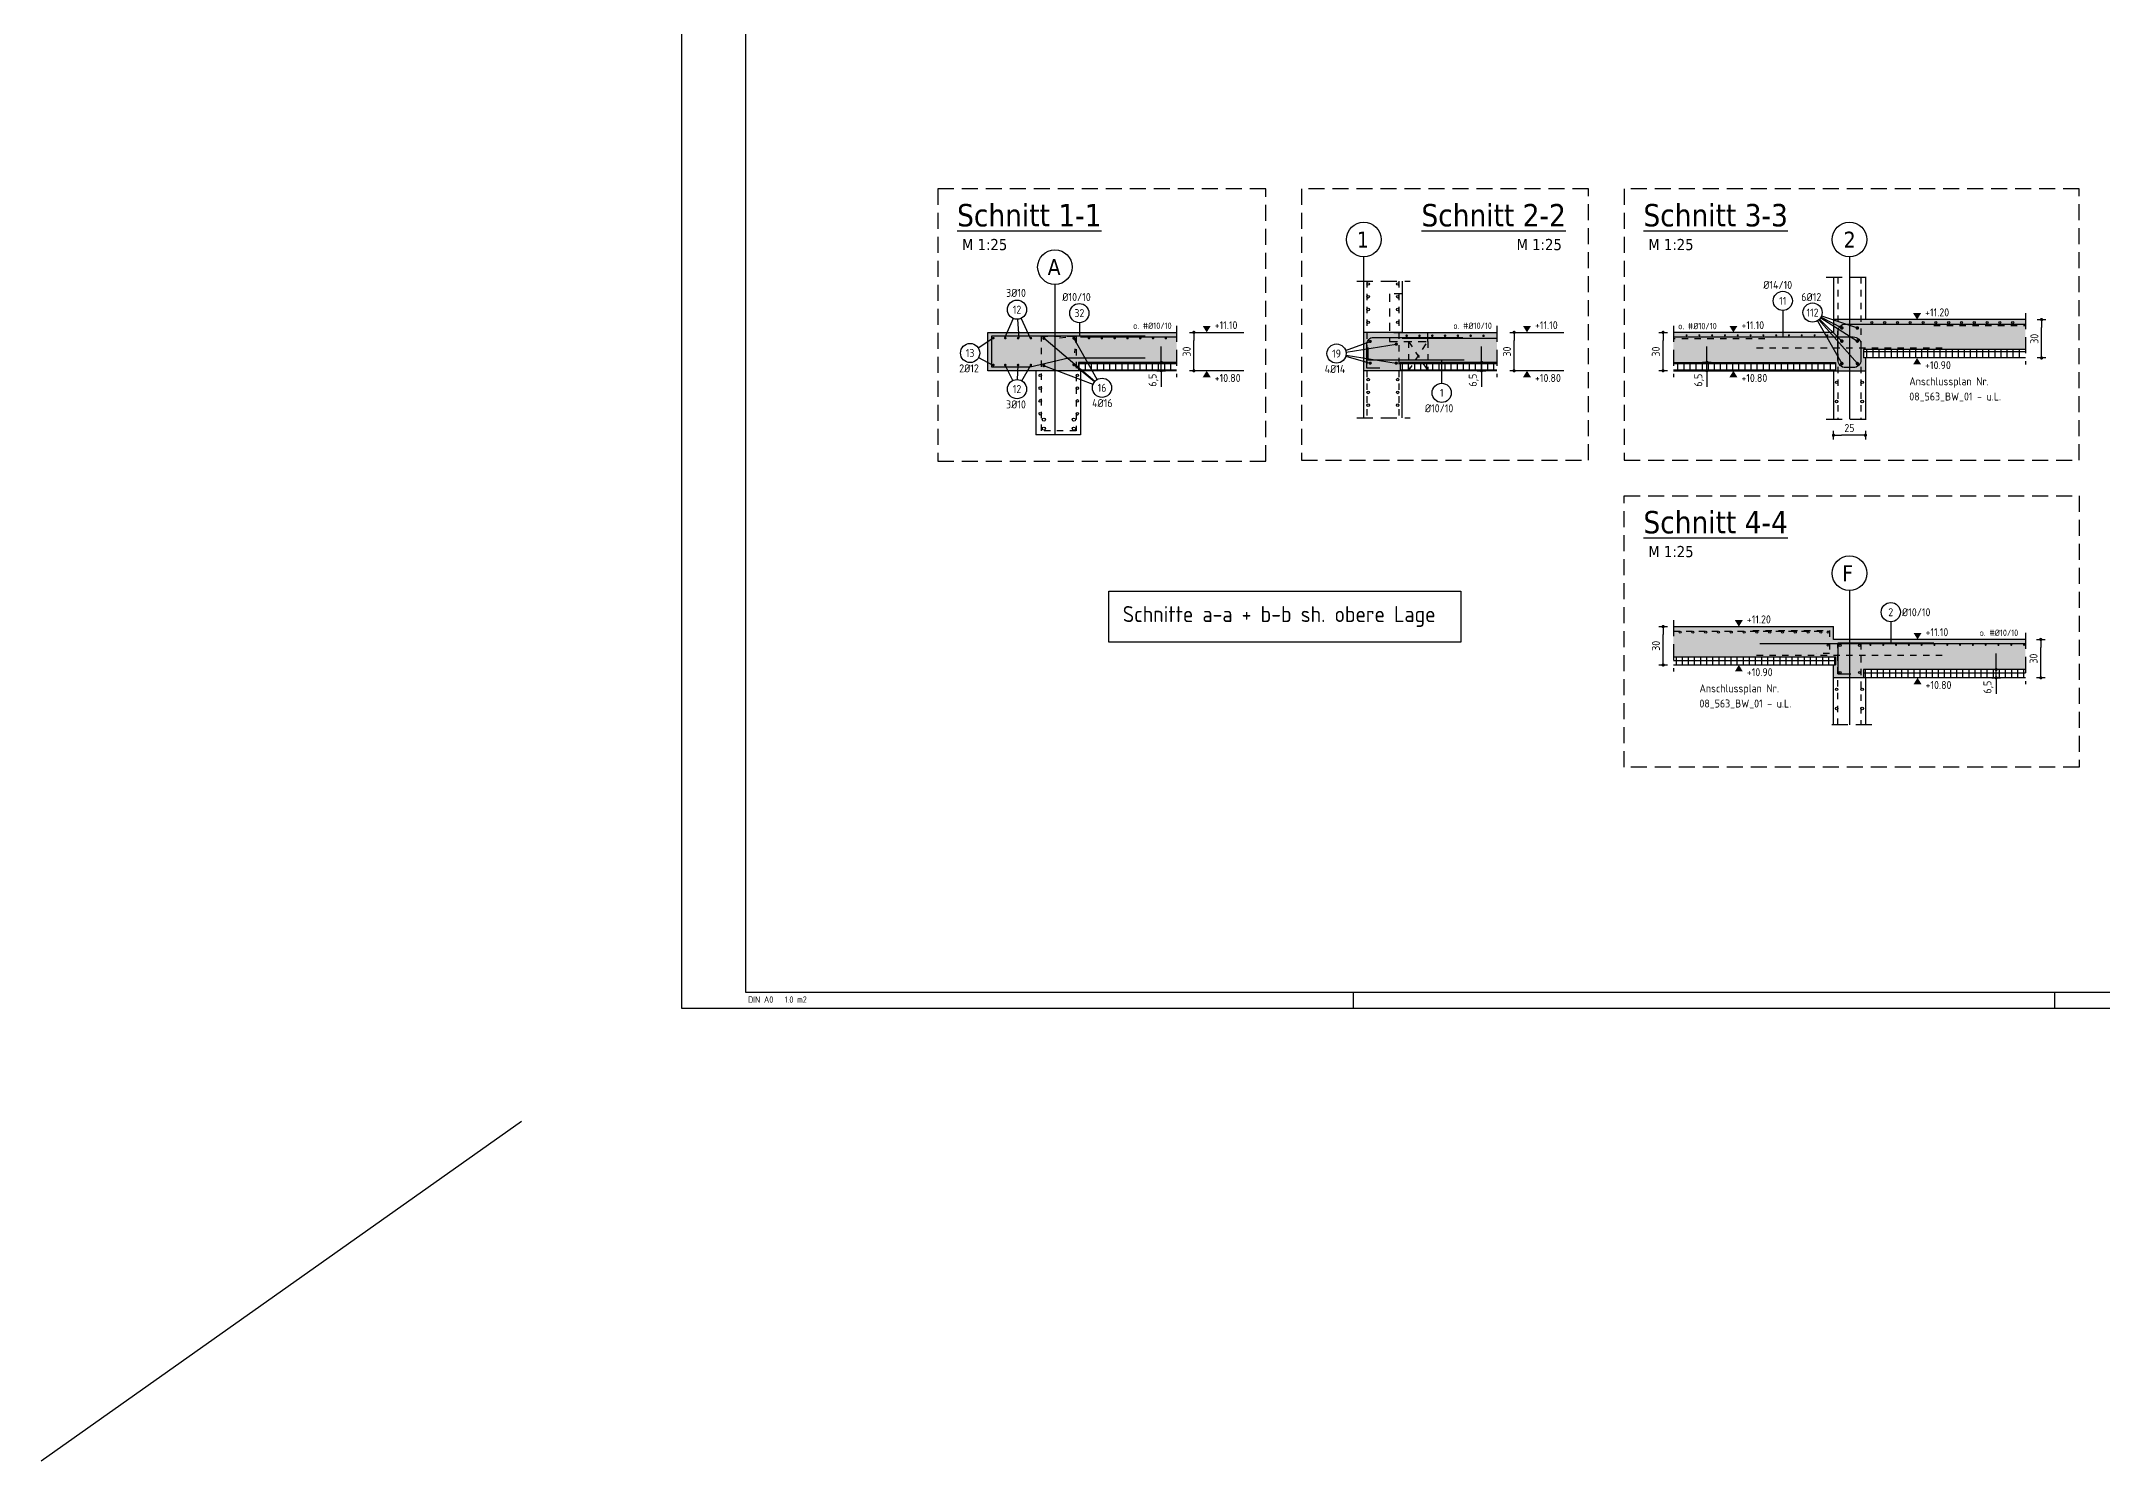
# Model space of a CAD drawing. Extents: x -10 to 101, y -7 to 49.
# Drawn here: x -10 to 22.2, y -7.07 to 15.1 of the extents above; entities that cross this region are included whole.
import ezdxf
from ezdxf.enums import TextEntityAlignment as Align

# ---------------------------------------------------------------- set-up
doc = ezdxf.new("R2010")
doc.units = 0
doc.header["$LTSCALE"] = 0.5
for name, pattern in [('AUSGEZOGEN', [1000.01, 1000, 0.01]), ('DASHED', [0.75, 0.5, -0.25]), ('DOT', [0.175, 0.05, -0.125]), ('HIDDEN2', [0.187, 0.125, -0.062]), ('PUNKT', [0.175, 0.05, -0.125]), ('STRICHLINIE', [0.75, 0.5, -0.25]), ('VERDECKT', [0.375, 0.25, -0.125])]:
    doc.linetypes.add(name, pattern=pattern)
for name, color, linetype in [('ACHSEN', 7, 'Continuous'), ('AFU', 7, 'Continuous'), ('BETON', 7, 'Continuous'), ('DETAIL', 7, 'Continuous'), ('DRUEBER', 7, 'Continuous'), ('grau_mittel', 7, 'Continuous'), ('Halbfertigteile', 7, 'Continuous'), ('HILFE', 7, 'Continuous'), ('koten', 7, 'Continuous'), ('MASSE', 7, 'Continuous'), ('RAHMEN', 7, 'Continuous'), ('RND', 7, 'Continuous'), ('SFP_Achsen', 7, 'Continuous'), ('TEXT', 7, 'Continuous'), ('VERDECKT1', 7, 'Continuous')]:
    doc.layers.add(name, color=color, linetype=linetype)
doc.layers.add('NOPLOT', color=7, linetype='Continuous', plot=False)
doc.styles.add('helv', font='tahoma.ttf')
doc.styles.add('txt', font='isocp.shx')
doc.linetypes.add('AFU_50K', pattern='A,0.15,["/",Standard,S=0.2,R=0,X=-0.01,Y=-0.1],0.07,["/",Standard,S=0.2,R=0,X=-0.01,Y=-0.1],0.15', length=0.37)
doc.linetypes.add('AFU_50L', pattern='A,0.75,["/",Standard,S=0.2,R=0,X=-0.01,Y=-0.1],0.07,["/",Standard,S=0.2,R=0,X=-0.01,Y=-0.1],0.75', length=1.57)
doc.linetypes.add('AFU_50M', pattern='A,0.45,["/",Standard,S=0.2,R=0,X=-0.01,Y=-0.1],0.07,["/",Standard,S=0.2,R=0,X=-0.01,Y=-0.1],0.45', length=0.97)
doc.dimstyles.new('DOT_I', dxfattribs={"dimscale": 0.5, "dimtxt": 0.25, "dimasz": 0.25, "dimexe": 0.1, "dimexo": 0.3, "dimgap": 0.1, "dimtad": 1, "dimdec": 3, "dimzin": 3, "dimtxsty": 'txt', "dimblk": 'DOT', "dimblk1": 'DOT', "dimblk2": 'DOT', "dimsah": 1, "dimcen": 0.1, "dimse1": 1, "dimse2": 1, "dimazin": 0, "dimtfac": 1, "dimtdec": 4, "dimtix": 1, "dimtmove": 2, "dimatfit": 3, "dimfxl": 0, "dimtvp": 1, "dimtolj": 1, "dimtzin": 0, "dimarcsym": 0})
pattern_1 = [(180, (-4.83234, 0.44728), (-7e-18, -0.09525), []), (270, (-4.83234, 0.44728), (0.09525, -2e-17), [])]

# ---------------------------------------------------------------- blocks, each defined once
blk = doc.blocks.new('DINA0')
at = {"layer": 'NOPLOT', "color": 191, "linetype": 'AUSGEZOGEN'}
blk.add_line((-20, -14.146), (-5, -3.537), dxfattribs=at)
at = {"layer": 'RAHMEN'}
for p, q in [((0, 84.1), (0, 0)), ((0, 0), (118.9, 0))]:
    blk.add_line(p, q, dxfattribs=at)
at = {"layer": 'RAHMEN', "color": 5}
for p, q in [((2, 83.6), (2, 0.5)), ((2, 0.5), (118.4, 0.5))]:
    blk.add_line(p, q, dxfattribs=at)
at = {"layer": 'RAHMEN', "color": 7}
for p, q in [((21, 0), (21, 0.5)), ((42.9, 0.5), (42.9, 0))]:
    blk.add_line(p, q, dxfattribs=at)
at = {"layer": 'RAHMEN', "color": 7, "style": 'txt'}
blk.add_text('DIN A0   1.0 m2', height=0.2, dxfattribs=at).set_placement((2.083, 0.164))
blk = doc.blocks.new('RND_HIN')
at = {"layer": 'RND', "color": 7, "linetype": 'Continuous'}
blk.add_circle((0, 0), 0.3, dxfattribs=at)
at = {"layer": 'RND', "color": 7, "linetype": 'Continuous', "style": 'txt'}
blk.add_attdef('POSI', text='', height=0.25, dxfattribs=at).set_placement((0, 0), align=Align.MIDDLE)
blk = doc.blocks.new('DOT')
at = {"layer": 'MASSE', "color": 7, "linetype": 'Continuous'}
for p, q in [((0, 0), (-1, 0)), ((0, 0.54), (0, -0.54))]:
    blk.add_line(p, q, dxfattribs=at)
at = {"layer": 'MASSE', "color": 7, "linetype": 'Continuous', "const_width": 0.2}
blk.add_lwpolyline([(-0.1, 0, 1), (0.1, 0, 1)], format="xyb", close=True, dxfattribs=at)
blk = doc.blocks.new('*D53')
at = {"layer": 'Defpoints', "color": 0, "linetype": 'AUSGEZOGEN', "transparency": 16777216}
for p in [(17.997, 8.949), (17.997, 8.949), (18.497, 8.949)]:
    blk.add_point(p, dxfattribs=at)
at = {"layer": 'MASSE', "color": 0, "linetype": 'AUSGEZOGEN', "lineweight": -2, "transparency": 16777216}
blk.add_line((18.372, 8.949), (18.122, 8.949), dxfattribs=at)
at = {"layer": 'MASSE', "color": 0, "linetype": 'AUSGEZOGEN', "lineweight": -2, "transparency": 16777216, "xscale": 0.125, "yscale": 0.125, "zscale": 0.125, "rotation": 180}
blk.add_blockref('DOT', (17.997, 8.949), dxfattribs=at)
at = {"layer": 'MASSE', "color": 0, "linetype": 'AUSGEZOGEN', "lineweight": -2, "transparency": 16777216, "xscale": 0.125, "yscale": 0.125, "zscale": 0.125}
blk.add_blockref('DOT', (18.497, 8.949), dxfattribs=at)
at = {"layer": 'MASSE', "color": 0, "linetype": 'AUSGEZOGEN', "transparency": 16777216, "insert": (18.247, 9.062), "char_height": 0.125, "attachment_point": 5, "style": 'txt'}
blk.add_mtext('\\A1;25', dxfattribs=at)
blk = doc.blocks.new('okrd_u')
at = {"layer": 'koten', "color": 7, "linetype": 'Continuous'}
blk.add_solid([(-0.125, -0.202), (0.125, -0.202), (0, 0)], dxfattribs=at)
at = {"layer": 'koten', "style": 'txt'}
blk.add_attdef('OKRD', (0.25, -0.35), '', height=0.25, dxfattribs=at)
blk = doc.blocks.new('okrd_o')
at = {"layer": 'koten', "color": 7, "linetype": 'Continuous'}
blk.add_solid([(-0.125, 0.202), (0.125, 0.202), (0, 0)], dxfattribs=at)
at = {"layer": 'koten', "style": 'txt'}
blk.add_attdef('OKRD', (0.25, 0.1), '', height=0.25, dxfattribs=at)
blk = doc.blocks.new('*D54')
at = {"layer": 'Defpoints', "color": 0, "linetype": 'AUSGEZOGEN', "transparency": 16777216}
for p in [(8.006, 10.556), (8.006, 10.556), (8.006, 9.956)]:
    blk.add_point(p, dxfattribs=at)
at = {"layer": 'MASSE', "color": 0, "linetype": 'AUSGEZOGEN', "lineweight": -2, "transparency": 16777216}
blk.add_line((8.006, 10.081), (8.006, 10.431), dxfattribs=at)
at = {"layer": 'MASSE', "color": 0, "linetype": 'AUSGEZOGEN', "lineweight": -2, "transparency": 16777216, "xscale": 0.125, "yscale": 0.125, "zscale": 0.125}
for p, rotation in [((8.006, 10.556), 90), ((8.006, 9.956), 270)]:
    blk.add_blockref('DOT', p, dxfattribs=dict(at, rotation=rotation))
at = {"layer": 'MASSE', "color": 0, "linetype": 'AUSGEZOGEN', "transparency": 16777216, "insert": (7.893, 10.256), "char_height": 0.125, "attachment_point": 5, "rotation": 90, "style": 'txt'}
blk.add_mtext('\\A1;30', dxfattribs=at)
blk = doc.blocks.new('*D55')
at = {"layer": 'Defpoints', "color": 0, "linetype": 'AUSGEZOGEN', "transparency": 16777216}
for p in [(13.009, 10.556), (13.009, 10.556), (13.009, 9.956)]:
    blk.add_point(p, dxfattribs=at)
at = {"layer": 'MASSE', "color": 0, "linetype": 'AUSGEZOGEN', "lineweight": -2, "transparency": 16777216}
blk.add_line((13.009, 10.081), (13.009, 10.431), dxfattribs=at)
at = {"layer": 'MASSE', "color": 0, "linetype": 'AUSGEZOGEN', "lineweight": -2, "transparency": 16777216, "xscale": 0.125, "yscale": 0.125, "zscale": 0.125}
for p, rotation in [((13.009, 10.556), 90), ((13.009, 9.956), 270)]:
    blk.add_blockref('DOT', p, dxfattribs=dict(at, rotation=rotation))
at = {"layer": 'MASSE', "color": 0, "linetype": 'AUSGEZOGEN', "transparency": 16777216, "insert": (12.896, 10.256), "char_height": 0.125, "attachment_point": 5, "rotation": 90, "style": 'txt'}
blk.add_mtext('\\A1;30', dxfattribs=at)
blk = doc.blocks.new('*D56')
at = {"layer": 'Defpoints', "color": 0, "linetype": 'AUSGEZOGEN', "transparency": 16777216}
for p in [(21.248, 10.756), (21.248, 10.756), (21.248, 10.156)]:
    blk.add_point(p, dxfattribs=at)
at = {"layer": 'MASSE', "color": 0, "linetype": 'AUSGEZOGEN', "lineweight": -2, "transparency": 16777216}
blk.add_line((21.248, 10.281), (21.248, 10.631), dxfattribs=at)
at = {"layer": 'MASSE', "color": 0, "linetype": 'AUSGEZOGEN', "lineweight": -2, "transparency": 16777216, "xscale": 0.125, "yscale": 0.125, "zscale": 0.125}
for p, rotation in [((21.248, 10.756), 90), ((21.248, 10.156), 270)]:
    blk.add_blockref('DOT', p, dxfattribs=dict(at, rotation=rotation))
at = {"layer": 'MASSE', "color": 0, "linetype": 'AUSGEZOGEN', "transparency": 16777216, "insert": (21.136, 10.456), "char_height": 0.125, "attachment_point": 5, "rotation": 90, "style": 'txt'}
blk.add_mtext('\\A1;30', dxfattribs=at)
blk = doc.blocks.new('*D57')
at = {"layer": 'Defpoints', "color": 0, "linetype": 'AUSGEZOGEN', "transparency": 16777216}
for p in [(15.335, 10.556), (15.335, 10.556), (15.335, 9.956)]:
    blk.add_point(p, dxfattribs=at)
at = {"layer": 'MASSE', "color": 0, "linetype": 'AUSGEZOGEN', "lineweight": -2, "transparency": 16777216}
blk.add_line((15.335, 10.081), (15.335, 10.431), dxfattribs=at)
at = {"layer": 'MASSE', "color": 0, "linetype": 'AUSGEZOGEN', "lineweight": -2, "transparency": 16777216, "xscale": 0.125, "yscale": 0.125, "zscale": 0.125}
for p, rotation in [((15.335, 10.556), 90), ((15.335, 9.956), 270)]:
    blk.add_blockref('DOT', p, dxfattribs=dict(at, rotation=rotation))
at = {"layer": 'MASSE', "color": 0, "linetype": 'AUSGEZOGEN', "transparency": 16777216, "insert": (15.222, 10.256), "char_height": 0.125, "attachment_point": 5, "rotation": 90, "style": 'txt'}
blk.add_mtext('\\A1;30', dxfattribs=at)
blk = doc.blocks.new('*D67')
at = {"layer": 'Defpoints', "color": 0, "linetype": 'AUSGEZOGEN', "transparency": 16777216}
for p in [(21.236, 5.759), (21.236, 5.759), (21.236, 5.159)]:
    blk.add_point(p, dxfattribs=at)
at = {"layer": 'MASSE', "color": 0, "linetype": 'AUSGEZOGEN', "lineweight": -2, "transparency": 16777216}
blk.add_line((21.236, 5.284), (21.236, 5.634), dxfattribs=at)
at = {"layer": 'MASSE', "color": 0, "linetype": 'AUSGEZOGEN', "lineweight": -2, "transparency": 16777216, "xscale": 0.125, "yscale": 0.125, "zscale": 0.125}
for p, rotation in [((21.236, 5.759), 90), ((21.236, 5.159), 270)]:
    blk.add_blockref('DOT', p, dxfattribs=dict(at, rotation=rotation))
at = {"layer": 'MASSE', "color": 0, "linetype": 'AUSGEZOGEN', "transparency": 16777216, "insert": (21.123, 5.459), "char_height": 0.125, "attachment_point": 5, "rotation": 90, "style": 'txt'}
blk.add_mtext('\\A1;30', dxfattribs=at)
blk = doc.blocks.new('*D68')
at = {"layer": 'Defpoints', "color": 0, "linetype": 'AUSGEZOGEN', "transparency": 16777216}
for p in [(15.337, 5.959), (15.337, 5.959), (15.337, 5.359)]:
    blk.add_point(p, dxfattribs=at)
at = {"layer": 'MASSE', "color": 0, "linetype": 'AUSGEZOGEN', "lineweight": -2, "transparency": 16777216}
blk.add_line((15.337, 5.484), (15.337, 5.834), dxfattribs=at)
at = {"layer": 'MASSE', "color": 0, "linetype": 'AUSGEZOGEN', "lineweight": -2, "transparency": 16777216, "xscale": 0.125, "yscale": 0.125, "zscale": 0.125}
for p, rotation in [((15.337, 5.959), 90), ((15.337, 5.359), 270)]:
    blk.add_blockref('DOT', p, dxfattribs=dict(at, rotation=rotation))
at = {"layer": 'MASSE', "color": 0, "linetype": 'AUSGEZOGEN', "transparency": 16777216, "insert": (15.224, 5.659), "char_height": 0.125, "attachment_point": 5, "rotation": 90, "style": 'txt'}
blk.add_mtext('\\A1;30', dxfattribs=at)
blk = doc.blocks.new('*D72')
at = {"layer": 'Defpoints', "color": 0, "linetype": 'AUSGEZOGEN', "transparency": 16777216}
for p in [(7.497, 10.086), (7.497, 10.086), (7.497, 9.956)]:
    blk.add_point(p, dxfattribs=at)
at = {"layer": 'MASSE', "color": 0, "linetype": 'AUSGEZOGEN', "lineweight": -2, "transparency": 16777216}
for p, q in [((7.497, 10.211), (7.497, 10.336)), ((7.497, 9.956), (7.497, 10.086)), ((7.497, 9.831), (7.497, 9.706))]:
    blk.add_line(p, q, dxfattribs=at)
at = {"layer": 'MASSE', "color": 0, "linetype": 'AUSGEZOGEN', "lineweight": -2, "transparency": 16777216, "xscale": 0.125, "yscale": 0.125, "zscale": 0.125}
for p, rotation in [((7.497, 10.086), 270), ((7.497, 9.956), 90)]:
    blk.add_blockref('DOT', p, dxfattribs=dict(at, rotation=rotation))
at = {"layer": 'MASSE', "color": 0, "linetype": 'AUSGEZOGEN', "transparency": 16777216, "insert": (7.375, 9.809), "char_height": 0.125, "attachment_point": 5, "rotation": 90, "style": 'txt'}
blk.add_mtext('\\A1;6,5', dxfattribs=at)
blk = doc.blocks.new('*D79')
at = {"layer": 'Defpoints', "color": 0, "linetype": 'AUSGEZOGEN', "transparency": 16777216}
for p in [(16.021, 10.086), (16.021, 10.086), (16.021, 9.956)]:
    blk.add_point(p, dxfattribs=at)
at = {"layer": 'MASSE', "color": 0, "linetype": 'AUSGEZOGEN', "lineweight": -2, "transparency": 16777216}
for p, q in [((16.021, 10.211), (16.021, 10.336)), ((16.021, 9.956), (16.021, 10.086)), ((16.021, 9.831), (16.021, 9.706))]:
    blk.add_line(p, q, dxfattribs=at)
at = {"layer": 'MASSE', "color": 0, "linetype": 'AUSGEZOGEN', "lineweight": -2, "transparency": 16777216, "xscale": 0.125, "yscale": 0.125, "zscale": 0.125}
for p, rotation in [((16.021, 10.086), 270), ((16.021, 9.956), 90)]:
    blk.add_blockref('DOT', p, dxfattribs=dict(at, rotation=rotation))
at = {"layer": 'MASSE', "color": 0, "linetype": 'AUSGEZOGEN', "transparency": 16777216, "insert": (15.9, 9.809), "char_height": 0.125, "attachment_point": 5, "rotation": 90, "style": 'txt'}
blk.add_mtext('\\A1;6,5', dxfattribs=at)
blk = doc.blocks.new('*D80')
at = {"layer": 'Defpoints', "color": 0, "linetype": 'AUSGEZOGEN', "transparency": 16777216}
for p in [(12.5, 10.086), (12.5, 10.086), (12.5, 9.956)]:
    blk.add_point(p, dxfattribs=at)
at = {"layer": 'MASSE', "color": 0, "linetype": 'AUSGEZOGEN', "lineweight": -2, "transparency": 16777216}
for p, q in [((12.5, 10.211), (12.5, 10.336)), ((12.5, 9.956), (12.5, 10.086)), ((12.5, 9.831), (12.5, 9.706))]:
    blk.add_line(p, q, dxfattribs=at)
at = {"layer": 'MASSE', "color": 0, "linetype": 'AUSGEZOGEN', "lineweight": -2, "transparency": 16777216, "xscale": 0.125, "yscale": 0.125, "zscale": 0.125}
for p, rotation in [((12.5, 10.086), 270), ((12.5, 9.956), 90)]:
    blk.add_blockref('DOT', p, dxfattribs=dict(at, rotation=rotation))
at = {"layer": 'MASSE', "color": 0, "linetype": 'AUSGEZOGEN', "transparency": 16777216, "insert": (12.378, 9.809), "char_height": 0.125, "attachment_point": 5, "rotation": 90, "style": 'txt'}
blk.add_mtext('\\A1;6,5', dxfattribs=at)
blk = doc.blocks.new('*D81')
at = {"layer": 'Defpoints', "color": 0, "linetype": 'AUSGEZOGEN', "transparency": 16777216}
for p in [(20.54, 5.289), (20.54, 5.289), (20.54, 5.159)]:
    blk.add_point(p, dxfattribs=at)
at = {"layer": 'MASSE', "color": 0, "linetype": 'AUSGEZOGEN', "lineweight": -2, "transparency": 16777216}
for p, q in [((20.54, 5.414), (20.54, 5.539)), ((20.54, 5.159), (20.54, 5.289)), ((20.54, 5.034), (20.54, 4.909))]:
    blk.add_line(p, q, dxfattribs=at)
at = {"layer": 'MASSE', "color": 0, "linetype": 'AUSGEZOGEN', "lineweight": -2, "transparency": 16777216, "xscale": 0.125, "yscale": 0.125, "zscale": 0.125}
for p, rotation in [((20.54, 5.289), 270), ((20.54, 5.159), 90)]:
    blk.add_blockref('DOT', p, dxfattribs=dict(at, rotation=rotation))
at = {"layer": 'MASSE', "color": 0, "linetype": 'AUSGEZOGEN', "transparency": 16777216, "insert": (20.418, 5.013), "char_height": 0.125, "attachment_point": 5, "rotation": 90, "style": 'txt'}
blk.add_mtext('\\A1;6,5', dxfattribs=at)

msp = doc.modelspace()

# ---------------------------------------------------------------- hatches: boundary and pattern name
at = {"layer": 'grau_mittel', "transparency": 33554687}
h = msp.add_hatch(color=61, dxfattribs=at)
h.paths.add_polyline_path([(20.9969, 10.6657), (20.9969, 10.7557), (18.4969, 10.7557), (17.9969, 10.7557), (17.9969, 10.5557), (15.4969, 10.5557), (15.4969, 10.4657), (18.0769, 10.4657), (18.0769, 10.6657)])
h.paths.add_polyline_path([(20.9969, 10.2857), (20.9969, 10.6657), (18.0769, 10.6657), (18.0769, 10.4657), (18.4169, 10.4657), (18.4169, 10.0057), (18.0769, 10.0057), (18.0769, 10.4657), (15.4969, 10.4657), (15.4969, 10.0857), (18.0269, 10.0857), (18.0269, 9.9557), (18.4969, 9.9557), (18.4969, 10.1557), (18.4669, 10.1557), (18.4669, 10.2857)])
h.paths.add_polyline_path([(18.4169, 10.4657), (18.0769, 10.4657), (18.0769, 10.0057), (18.4169, 10.0057)], flags=17)
at = {"layer": 'grau_mittel'}
for points in [[(6.2062, 10.0857), (7.7362, 10.0857), (7.7362, 10.5557), (4.7862, 10.5557), (4.7862, 9.9557), (6.2062, 9.9557)], [(18.0269, 5.3592), (17.9969, 5.3592), (17.9969, 5.1592), (18.4669, 5.1592), (18.4669, 5.2892), (20.9969, 5.2892), (20.9969, 5.7592), (17.9969, 5.7592), (17.9969, 5.9592), (15.4969, 5.9592), (15.4969, 5.4892), (18.0269, 5.4892)]]:
    msp.add_hatch(color=61, dxfattribs=at).paths.add_polyline_path(points)
at = {"layer": 'grau_mittel', "transparency": 33554687}
msp.add_hatch(color=61, dxfattribs=at).paths.add_polyline_path([(10.6598, 10.5557), (10.6598, 9.9557), (11.2298, 9.9557), (11.2298, 10.0857), (12.7394, 10.0857), (12.7394, 10.5557)])
at = {"layer": 'Halbfertigteile', "linetype": 'DOT', "transparency": 33554687}
h = msp.add_hatch(dxfattribs=at)
h.set_pattern_fill('ANSI37', color=171, scale=0.03, angle=135, style=0)
h.set_pattern_definition(pattern_1)
h.paths.add_polyline_path([(7.7362, 10.0857), (6.2062, 10.0857), (6.2062, 9.9557), (7.7362, 9.9557)])
at = {"layer": 'Halbfertigteile', "linetype": 'AUSGEZOGEN', "transparency": 33554687}
h = msp.add_hatch(dxfattribs=at)
h.set_pattern_fill('ANSI37', color=171, scale=0.03, angle=135, style=0)
h.set_pattern_definition(pattern_1)
h.paths.add_polyline_path([(11.2298, 10.0857), (11.2298, 9.9557), (12.7394, 9.9557), (12.7394, 10.0857)])
h = msp.add_hatch(dxfattribs=at)
h.set_pattern_fill('ANSI37', color=171, scale=0.03, angle=135, style=0)
h.set_pattern_definition([(180, (-4.91024, 0.44728), (-7e-18, -0.09525), []), (270, (-4.91024, 0.44728), (0.09525, -2e-17), [])])
h.paths.add_polyline_path([(15.4969, 10.0857), (15.4969, 9.9557), (18.0269, 9.9557), (18.0269, 10.0857)])
h.paths.add_polyline_path([(18.4669, 10.2857), (18.4669, 10.1557), (20.9969, 10.1557), (20.9969, 10.2857)])
at = {"layer": 'Halbfertigteile', "linetype": 'HIDDEN2', "transparency": 33554687}
h = msp.add_hatch(dxfattribs=at)
h.set_pattern_fill('ANSI37', color=171, scale=0.03, angle=135, style=0)
h.set_pattern_definition([(180, (0.87459, 0), (-7e-18, -0.09525), []), (270, (0.87459, 0), (0.09525, -2e-17), [])])
h.paths.add_polyline_path([(18.0269, 5.4892), (15.4969, 5.4892), (15.4969, 5.3592), (18.0269, 5.3592)])
h.paths.add_polyline_path([(20.9969, 5.2892), (18.4669, 5.2892), (18.4669, 5.1592), (20.9969, 5.1592)])

# ---------------------------------------------------------------- linework, layer by layer
at = {"layer": 'ACHSEN', "color": 140, "linetype": 'AUSGEZOGEN'}
for p, q in [((10.6598, 9.2194), (10.6598, 11.7351)), ((18.2469, 11.7351), (18.2469, 9.2)), ((5.8362, 11.3057), (5.8362, 8.9557)), ((18.2469, 6.5216), (18.2469, 4.4229))]:
    msp.add_line(p, q, dxfattribs=at)
at = {"layer": 'AFU', "color": 8, "linetype": 'AFU_50M'}
for p, q in [((18.4969, 10.7557), (17.9969, 10.7557)), ((11.2298, 9.9557), (10.6598, 9.9557)), ((18.0269, 9.9557), (18.4969, 9.9557))]:
    msp.add_line(p, q, dxfattribs=at)
at = {"layer": 'AFU', "color": 8, "linetype": 'AFU_50L'}
msp.add_line((11.2598, 10.5557), (10.6598, 10.5557), dxfattribs=at)
at = {"layer": 'AFU', "color": 8, "linetype": 'AFU_50K'}
for p, q in [((6.2062, 9.9557), (5.5362, 9.9557)), ((18.4669, 5.1592), (17.9969, 5.1592))]:
    msp.add_line(p, q, dxfattribs=at)
at = {"layer": 'BETON', "color": 6, "linetype": 'AUSGEZOGEN'}
for p, q in [((10.6598, 9.2194), (10.6598, 11.3569)), ((11.2598, 11.3569), (11.2598, 10.5557)), ((17.9969, 11.4183), (17.9969, 10.5557)), ((18.4969, 11.4183), (18.4969, 10.7557)), ((20.9969, 10.7557), (18.4969, 10.7557)), ((4.7862, 9.9557), (4.7862, 10.5557)), ((4.7862, 10.5557), (7.7362, 10.5557)), ((11.2598, 10.5557), (12.7394, 10.5557)), ((17.9969, 10.5557), (15.4969, 10.5557)), ((7.7362, 10.0857), (6.2062, 10.0857)), ((6.2062, 10.0857), (6.2062, 9.9557)), ((12.7394, 10.0857), (11.2298, 10.0857)), ((11.2298, 10.0857), (11.2298, 9.9557)), ((15.4969, 10.0857), (18.0269, 10.0857)), ((18.0269, 10.0857), (18.0269, 9.9557)), ((20.9969, 10.2857), (18.4669, 10.2857)), ((18.4669, 10.2857), (18.4669, 10.1557)), ((20.9969, 10.1557), (18.4669, 10.1557)), ((18.4969, 10.1557), (18.4969, 9.2)), ((5.5362, 9.9557), (4.7862, 9.9557)), ((5.5362, 9.9557), (5.5362, 8.9557)), ((7.7362, 9.9557), (6.2062, 9.9557)), ((6.2362, 9.9557), (6.2362, 8.9557)), ((12.7394, 9.9557), (11.2298, 9.9557)), ((11.2598, 9.2194), (11.2598, 9.9557)), ((15.4969, 9.9557), (18.0269, 9.9557)), ((17.9969, 9.9557), (17.9969, 9.2)), ((6.2362, 8.9557), (5.5362, 8.9557)), ((15.4969, 5.9592), (17.9969, 5.9592)), ((17.9969, 5.7592), (17.9969, 5.9592)), ((15.4969, 5.4892), (18.0269, 5.4892)), ((20.9969, 5.7592), (17.9969, 5.7592)), ((18.0269, 5.4892), (18.0269, 5.3592)), ((15.4969, 5.3592), (18.0269, 5.3592)), ((17.9969, 4.4229), (17.9969, 5.3592)), ((20.9969, 5.2892), (18.4669, 5.2892)), ((18.4669, 5.2892), (18.4669, 5.1592)), ((20.9969, 5.1592), (18.4669, 5.1592)), ((18.4969, 5.1592), (18.4969, 4.4229))]:
    msp.add_line(p, q, dxfattribs=at)
at = {"layer": 'BETON', "color": 7, "linetype": 'AUSGEZOGEN'}
for p, q in [((10.8098, 10.5557), (10.6598, 10.5557)), ((11.1298, 10.5557), (11.2598, 10.5557))]:
    msp.add_line(p, q, dxfattribs=at)
at = {"layer": 'BETON', "color": 6, "linetype": 'AUSGEZOGEN'}
msp.add_lwpolyline([(6.6791, 6.5145), (12.1784, 6.5145), (12.1784, 5.7153), (6.6791, 5.7153)], close=True, dxfattribs=at)
at = {"layer": 'DETAIL', "color": 102, "linetype": 'STRICHLINIE'}
for points in [[(4.0043, 12.8004), (4.0043, 8.5462), (9.1302, 8.5462), (9.1302, 12.8004)], [(9.6851, 12.8004), (9.6851, 8.5583), (14.1709, 8.5583), (14.1709, 12.8004)], [(14.7258, 12.8004), (14.7258, 8.5583), (21.8337, 8.5583), (21.8337, 12.8004)], [(21.8337, 8.0039), (21.8337, 3.7618), (14.7258, 3.7618), (14.7258, 8.0039)]]:
    msp.add_lwpolyline(points, close=True, dxfattribs=at)
at = {"layer": 'DRUEBER', "color": 171, "linetype": 'PUNKT'}
for p, q in [((11.3598, 10.4157), (11.3598, 9.9557)), ((11.3598, 9.9557), (11.6598, 10.4157)), ((11.3598, 10.4157), (11.6598, 9.9557)), ((11.6598, 10.4157), (11.6598, 9.9557))]:
    msp.add_line(p, q, dxfattribs=at)
at = {"layer": 'HILFE', "color": 102, "linetype": 'DASHED'}
for p, q in [((10.5537, 11.3569), (11.3862, 11.3569)), ((17.8848, 11.4183), (18.6316, 11.4183)), ((7.7362, 10.6557), (7.7362, 9.8557)), ((12.7394, 10.6557), (12.7394, 9.8557)), ((15.4969, 10.6557), (15.4969, 9.8557)), ((20.9969, 10.8557), (20.9969, 10.0557)), ((10.5537, 9.2194), (11.3862, 9.2194)), ((17.8848, 9.2), (18.6316, 9.2)), ((15.4969, 6.0592), (15.4969, 5.2592)), ((20.9969, 5.8592), (20.9969, 5.0592)), ((18.5969, 4.4229), (17.8969, 4.4229))]:
    msp.add_line(p, q, dxfattribs=at)
at = {"layer": 'HILFE', "color": 102, "linetype": 'AUSGEZOGEN'}
for p, q in [((8.0056, 10.5557), (8.7843, 10.5557)), ((13.0089, 10.5557), (13.7875, 10.5557)), ((8.7843, 9.9557), (8.0056, 9.9557)), ((13.7875, 9.9557), (13.0089, 9.9557))]:
    msp.add_line(p, q, dxfattribs=at)
at = {"layer": 'RND', "color": 1, "linetype": 'HIDDEN2'}
for p, q in [((10.7098, 11.3569), (10.7098, 9.2194)), ((11.2098, 11.3569), (11.2098, 9.2194)), ((18.0669, 11.4183), (18.0669, 9.2)), ((18.4269, 11.4183), (18.4269, 9.2)), ((16.9269, 10.4526), (15.4969, 10.4526))]:
    msp.add_line(p, q, dxfattribs=at)
at = {"layer": 'RND', "color": 102, "linetype": 'AUSGEZOGEN'}
for p, q in [((5.1834, 10.7732), (5.05, 10.4657)), ((5.2521, 10.7611), (5.27, 10.4657)), ((5.3063, 10.7748), (5.45, 10.4657)), ((6.2173, 10.7064), (6.2173, 10.4957)), ((17.2059, 10.8979), (17.2059, 10.4857)), ((17.7457, 10.7348), (18.1284, 10.0682)), ((17.7701, 10.7522), (18.371, 10.0682)), ((17.7785, 10.7603), (18.1284, 10.4196)), ((17.7976, 10.7844), (18.371, 10.4196)), ((17.8039, 10.7952), (18.1284, 10.6248)), ((17.8129, 10.8162), (18.371, 10.6248)), ((4.6357, 10.3154), (4.864, 10.4657)), ((6.4566, 9.7873), (5.6623, 10.4635)), ((6.4969, 9.8205), (6.1321, 10.4635)), ((10.376, 10.2752), (10.7613, 10.4138)), ((10.383, 10.2477), (11.1683, 10.3711)), ((4.6429, 10.1628), (4.864, 10.0457)), ((5.1774, 9.8048), (5.06, 10.0457)), ((5.2498, 9.8198), (5.26, 10.0457)), ((5.3181, 9.7998), (5.46, 10.0457)), ((6.4306, 9.7433), (5.6623, 10.0352)), ((6.455, 9.7853), (6.1321, 10.0505)), ((10.3792, 10.1835), (10.7613, 10.0753)), ((10.383, 10.2008), (11.1683, 10.0753)), ((11.878, 9.761), (11.878, 10.1206)), ((18.8923, 6.0346), (18.8923, 5.6992))]:
    msp.add_line(p, q, dxfattribs=at)
at = {"layer": 'RND', "color": 7, "linetype": 'HIDDEN2'}
for p, q in [((19.5669, 10.6616), (20.9969, 10.6616)), ((19.6969, 10.3103), (16.7969, 10.3103)), ((16.7969, 5.5138), (19.6969, 5.5138))]:
    msp.add_line(p, q, dxfattribs=at)
at = {"layer": 'RND', "color": 1, "linetype": 'HIDDEN2'}
for points in [[(10.6598, 9.2194), (10.6598, 11.3569)], [(5.9072, 10.473), (6.1662, 10.4957), (6.1662, 9.0157), (5.6262, 9.0157), (5.6262, 10.4957), (6.1662, 10.4957), (6.1435, 10.2366)], [(18.0669, 4.4229), (18.0669, 5.6992), (18.4269, 5.6992), (18.4269, 4.4229)]]:
    msp.add_lwpolyline(points, dxfattribs=at)
at = {"layer": 'RND', "color": 1, "linetype": 'AUSGEZOGEN'}
for points in [[(15.4969, 10.4857), (18.3069, 10.4857, -0.4142136), (18.4269, 10.3657), (18.4269, 10.1257, -0.4142136), (18.3069, 10.0057), (18.1869, 10.0057, -0.4142136), (18.0669, 10.1257), (18.0669, 10.5657, -0.4142136), (18.1869, 10.6857), (20.9969, 10.6857)], [(10.9098, 9.9956), (10.7098, 9.9956), (10.7098, 10.3756, -0.4142136), (10.8098, 10.4756), (12.2098, 10.4756)]]:
    msp.add_lwpolyline(points, format="xyb", dxfattribs=at)
at = {"layer": 'RND', "color": 7, "linetype": 'AUSGEZOGEN'}
for points, const_width in [([(18.1284, 10.6388, 1), (18.1284, 10.6108, 1)], 0.028), ([(18.371, 10.6388, 1), (18.371, 10.6108, 1)], 0.028), ([(4.864, 10.4657, 1), (4.884, 10.4657, 1)], 0.02), ([(5.05, 10.4657, 1), (5.07, 10.4657, 1)], 0.02), ([(5.25, 10.4657, 1), (5.27, 10.4657, 1)], 0.02), ([(5.45, 10.4657, 1), (5.47, 10.4657, 1)], 0.02), ([(5.6498, 10.4635, 1), (5.6748, 10.4635, 1)], 0.025), ([(6.1196, 10.4635, 1), (6.1446, 10.4635, 1)], 0.025), ([(6.3586, 10.4657, 1), (6.3786, 10.4657, 1)], 0.02), ([(6.5586, 10.4657, 1), (6.5786, 10.4657, 1)], 0.02), ([(6.7586, 10.4657, 1), (6.7786, 10.4657, 1)], 0.02), ([(6.9586, 10.4657, 1), (6.9786, 10.4657, 1)], 0.02), ([(7.1586, 10.4657, 1), (7.1786, 10.4657, 1)], 0.02), ([(7.3586, 10.4657, 1), (7.3786, 10.4657, 1)], 0.02), ([(7.5586, 10.4657, 1), (7.5786, 10.4657, 1)], 0.02), ([(10.7738, 10.4138, -1), (10.7488, 10.4138, -1)], 0.025), ([(11.1808, 10.3711, -1), (11.1558, 10.3711, -1)], 0.025), ([(11.3204, 10.5031, 1), (11.3404, 10.5031, 1)], 0.02), ([(11.5204, 10.5031, 1), (11.5404, 10.5031, 1)], 0.02), ([(11.7204, 10.5031, 1), (11.7404, 10.5031, 1)], 0.02), ([(11.9204, 10.5031, 1), (11.9404, 10.5031, 1)], 0.02), ([(12.1204, 10.5031, 1), (12.1404, 10.5031, 1)], 0.02), ([(12.3204, 10.5031, 1), (12.3404, 10.5031, 1)], 0.02), ([(12.5204, 10.5031, 1), (12.5404, 10.5031, 1)], 0.02), ([(15.7025, 10.5186, 1), (15.7025, 10.5026, 1)], 0.016), ([(15.9025, 10.5186, 1), (15.9025, 10.5026, 1)], 0.016), ([(16.1025, 10.5186, 1), (16.1025, 10.5026, 1)], 0.016), ([(16.3025, 10.5186, 1), (16.3025, 10.5026, 1)], 0.016), ([(16.5025, 10.5186, 1), (16.5025, 10.5026, 1)], 0.016), ([(16.7025, 10.5186, 1), (16.7025, 10.5026, 1)], 0.016), ([(16.9025, 10.5186, 1), (16.9025, 10.5026, 1)], 0.016), ([(17.1025, 10.5186, 1), (17.1025, 10.5026, 1)], 0.016), ([(17.3025, 10.5186, 1), (17.3025, 10.5026, 1)], 0.016), ([(17.5025, 10.5186, 1), (17.5025, 10.5026, 1)], 0.016), ([(17.7025, 10.5186, 1), (17.7025, 10.5026, 1)], 0.016), ([(17.9025, 10.5186, 1), (17.9025, 10.5026, 1)], 0.016), ([(18.1284, 10.4336, 1), (18.1284, 10.4056, 1)], 0.028), ([(18.371, 10.4336, 1), (18.371, 10.4056, 1)], 0.028), ([(4.864, 10.0457, 1), (4.884, 10.0457, 1)], 0.02), ([(5.05, 10.0457, 1), (5.07, 10.0457, 1)], 0.02), ([(5.25, 10.0457, 1), (5.27, 10.0457, 1)], 0.02), ([(5.45, 10.0457, 1), (5.47, 10.0457, 1)], 0.02), ([(5.6498, 10.0352, 1), (5.6748, 10.0352, 1)], 0.025), ([(6.1196, 10.0505, 1), (6.1446, 10.0505, 1)], 0.025), ([(10.7738, 10.0753, -1), (10.7488, 10.0753, -1)], 0.025), ([(11.1808, 10.0753, -1), (11.1558, 10.0753, -1)], 0.025), ([(18.1284, 10.0822, 1), (18.1284, 10.0542, 1)], 0.028), ([(18.371, 10.0822, 1), (18.371, 10.0542, 1)], 0.028), ([(18.5671, 5.6732, 1), (18.5831, 5.6732, 1)], 0.016), ([(18.7671, 5.6732, 1), (18.7831, 5.6732, 1)], 0.016), ([(18.9671, 5.6732, 1), (18.9831, 5.6732, 1)], 0.016), ([(19.1671, 5.6732, 1), (19.1831, 5.6732, 1)], 0.016), ([(19.3671, 5.6732, 1), (19.3831, 5.6732, 1)], 0.016), ([(19.5671, 5.6732, 1), (19.5831, 5.6732, 1)], 0.016), ([(19.7671, 5.6732, 1), (19.7831, 5.6732, 1)], 0.016), ([(19.9671, 5.6732, 1), (19.9831, 5.6732, 1)], 0.016), ([(20.1671, 5.6732, 1), (20.1831, 5.6732, 1)], 0.016), ([(20.3671, 5.6732, 1), (20.3831, 5.6732, 1)], 0.016), ([(20.5671, 5.6732, 1), (20.5831, 5.6732, 1)], 0.016), ([(20.7671, 5.6732, 1), (20.7831, 5.6732, 1)], 0.016), ([(20.9671, 5.6732, 1), (20.9831, 5.6732, 1)], 0.016)]:
    msp.add_lwpolyline(points, format="xyb", close=True, dxfattribs=dict(at, const_width=const_width))
at = {"layer": 'RND', "color": 1, "linetype": 'AUSGEZOGEN'}
for points in [[(7.2462, 10.4957), (4.8462, 10.4957), (4.8462, 10.0157), (5.4462, 10.0157), (6.0462, 10.1557), (7.2462, 10.1557)], [(6.2362, 10.4857), (7.7362, 10.4857)], [(12.2285, 10.1206), (10.7285, 10.1206), (10.7285, 10.3206)], [(11.2598, 10.4656), (12.7394, 10.4656)], [(20.9969, 5.6892), (16.8469, 5.6892)], [(19.5669, 5.6992), (18.0669, 5.6992), (18.0669, 5.2192), (18.2669, 5.2192)]]:
    msp.add_lwpolyline(points, dxfattribs=at)
at = {"layer": 'RND', "color": 7, "linetype": 'HIDDEN2'}
for points in [[(15.4969, 5.8892), (17.9469, 5.8892)], [(16.7369, 5.8992), (17.9369, 5.8992), (17.9369, 5.5392), (17.7369, 5.5392)]]:
    msp.add_lwpolyline(points, dxfattribs=at)
at = {"layer": 'RND', "color": 7, "linetype": 'AUSGEZOGEN'}
for centre, radius in [((10.7298, 11.3123), 0.02), ((11.1898, 11.3123), 0.02), ((10.7298, 11.1123), 0.02), ((11.1898, 11.1123), 0.02), ((10.7298, 10.9123), 0.02), ((10.7298, 10.7123), 0.02), ((11.1898, 10.9123), 0.02), ((11.1898, 10.7123), 0.02), ((18.5972, 10.7106), 0.016), ((18.7972, 10.7106), 0.016), ((18.9972, 10.7106), 0.016), ((19.1972, 10.7106), 0.016), ((19.3972, 10.7106), 0.016), ((19.5972, 10.7106), 0.016), ((19.7972, 10.7106), 0.016), ((19.9972, 10.7106), 0.016), ((20.1972, 10.7106), 0.016), ((20.3972, 10.7106), 0.016), ((20.5972, 10.7106), 0.016), ((20.7972, 10.7106), 0.016), ((5.6062, 9.8848), 0.02), ((5.6062, 9.6848), 0.02), ((6.1862, 9.8848), 0.02), ((6.1862, 9.6848), 0.02), ((10.7298, 9.8182), 0.02), ((11.1898, 9.8182), 0.02), ((18.0469, 9.7758), 0.02), ((18.4469, 9.7758), 0.02), ((5.6062, 9.4848), 0.02), ((6.1862, 9.4848), 0.02), ((10.7298, 9.6182), 0.02), ((10.7298, 9.4182), 0.02), ((11.1898, 9.6182), 0.02), ((11.1898, 9.4182), 0.02), ((18.0469, 9.4758), 0.02), ((18.4469, 9.4758), 0.02), ((5.6062, 9.2848), 0.02), ((5.6623, 9.1922), 0.025), ((5.6623, 9.0522), 0.025), ((6.1321, 9.1922), 0.025), ((6.1321, 9.0522), 0.025), ((6.1862, 9.2848), 0.02), ((15.6014, 5.8732), 0.016), ((15.8014, 5.8732), 0.016), ((16.0014, 5.8732), 0.016), ((16.2014, 5.8732), 0.016), ((16.4014, 5.8732), 0.016), ((16.6014, 5.8732), 0.016), ((16.8014, 5.8732), 0.016), ((17.0014, 5.8732), 0.016), ((17.2014, 5.8732), 0.016), ((17.4014, 5.8732), 0.016), ((17.6014, 5.8732), 0.016), ((17.8014, 5.8732), 0.016), ((17.9132, 5.8732), 0.016), ((17.9132, 5.6692), 0.016), ((18.1002, 5.6663), 0.016), ((18.4029, 5.6663), 0.016), ((18.1002, 5.2417), 0.016), ((18.4029, 5.2417), 0.016), ((18.0469, 4.9793), 0.02), ((18.4469, 4.9793), 0.02), ((18.0469, 4.6793), 0.02), ((18.4469, 4.6793), 0.02)]:
    msp.add_circle(centre, radius, dxfattribs=at)
at = {"layer": 'SFP_Achsen', "color": 7, "linetype": 'AUSGEZOGEN'}
for centre in [(10.6598, 12.0056), (18.2469, 12.0056), (5.8362, 11.5761), (18.2469, 6.7921)]:
    msp.add_circle(centre, 0.2705, dxfattribs=at)
at = {"layer": 'VERDECKT1', "color": 102, "linetype": 'VERDECKT'}
for p, q in [((11.2598, 11.1557), (11.0598, 11.1557)), ((11.0598, 11.1557), (11.0598, 10.4157)), ((11.0598, 10.4157), (11.6598, 10.4157)), ((11.6598, 10.4157), (11.6598, 10.5557))]:
    msp.add_line(p, q, dxfattribs=at)

# ---------------------------------------------------------------- block references
at = {"xscale": 0.5, "yscale": 0.5, "zscale": 0.5}
msp.add_blockref('DINA0', (0, 0), dxfattribs=at)
at = {"layer": 'koten', "color": 7, "linetype": 'DASHED', "xscale": 0.5, "yscale": 0.5, "zscale": 0.5}
for name, p, values in [('okrd_o', (8.2067, 10.5557), {'OKRD': '+11.10'}), ('okrd_o', (13.2099, 10.5557), {'OKRD': '+11.10'}), ('okrd_u', (16.5193, 5.3592), {'OKRD': '+10.90'}), ('okrd_u', (19.3111, 5.1592), {'OKRD': '+10.80'})]:
    msp.add_blockref(name, p, dxfattribs=at).add_auto_attribs(values)
at = {"layer": 'koten', "color": 7, "linetype": 'AUSGEZOGEN', "xscale": 0.5, "yscale": 0.5, "zscale": 0.5}
for name, p, values in [('okrd_o', (16.4344, 10.5557), {'OKRD': '+11.10'}), ('okrd_o', (19.3039, 10.7557), {'OKRD': '+11.20'}), ('okrd_u', (19.3039, 10.1557), {'OKRD': '+10.90'}), ('okrd_u', (8.2067, 9.9557), {'OKRD': '+10.80'}), ('okrd_u', (13.2099, 9.9557), {'OKRD': '+10.80'}), ('okrd_u', (16.4344, 9.9557), {'OKRD': '+10.80'}), ('okrd_o', (16.5193, 5.9592), {'OKRD': '+11.20'}), ('okrd_o', (19.3111, 5.7592), {'OKRD': '+11.10'})]:
    msp.add_blockref(name, p, dxfattribs=at).add_auto_attribs(values)
at = {"layer": 'RND', "color": 7, "linetype": 'AUSGEZOGEN', "xscale": 0.5, "yscale": 0.5, "zscale": 0.5}
for p, values in [((5.2431, 10.9108), {'POSI': '12'}), ((6.2173, 10.8564), {'POSI': '32'}), ((17.2059, 11.0479), {'POSI': '11'}), ((17.6711, 10.8649), {'POSI': '112'}), ((4.5103, 10.233), {'POSI': '13'}), ((10.2348, 10.2244), {'POSI': '19'}), ((5.2431, 9.6699), {'POSI': '12'}), ((6.5709, 9.69), {'POSI': '16'}), ((11.878, 9.611), {'POSI': '1'}), ((18.8923, 6.1846), {'POSI': '2'})]:
    msp.add_blockref('RND_HIN', p, dxfattribs=at).add_auto_attribs(values)

# ---------------------------------------------------------------- texts
at = {"layer": 'SFP_Achsen', "color": 6, "linetype": 'AUSGEZOGEN', "style": 'helv'}
for s, p in [('1', (10.5527, 11.8794)), ('2', (18.1563, 11.8794)), ('A', (5.7221, 11.4517)), ('F', (18.1329, 6.6677))]:
    msp.add_text(s, height=0.25, dxfattribs=at).set_placement(p)
at = {"layer": 'TEXT', "color": 5, "linetype": 'AUSGEZOGEN', "style": 'helv'}
for s, p in [('%%USchnitt 1-1', (4.3073, 12.2115)), ('%%USchnitt 2-2', (11.5608, 12.2115)), ('%%USchnitt 3-3', (15.0288, 12.2115)), ('%%USchnitt 4-4', (15.0288, 7.4151))]:
    msp.add_text(s, height=0.35, dxfattribs=at).set_placement(p)
at = {"layer": 'TEXT', "color": 1, "linetype": 'AUSGEZOGEN', "style": 'helv'}
for p in [(4.3832, 11.8404), (13.0469, 11.8404), (15.1047, 11.8404), (15.1047, 7.0439)]:
    msp.add_text('M 1:25 ', height=0.175, dxfattribs=at).set_placement(p)
at = {"layer": 'TEXT', "color": 7, "linetype": 'AUSGEZOGEN', "style": 'txt'}
for s, height, p in [('%%C14/10', 0.125, (16.9005, 11.235)), ('3%%C10', 0.125, (5.0727, 11.1097)), ('%%C10/10', 0.125, (5.9508, 11.045)), ('6%%c12', 0.125, (17.4946, 11.0446)), ('o. #%%c10/10', 0.1, (7.0559, 10.6094)), ('o. #%%c10/10', 0.1, (12.0592, 10.6094)), ('o. #%%c10/10', 0.1, (15.5715, 10.6045)), ('2%%C12', 0.125, (4.34, 9.9311)), ('4%%C14', 0.125, (10.0493, 9.9213)), ('3%%C10', 0.125, (5.0727, 9.368)), ('4%%C16', 0.125, (6.417, 9.3881)), ('%%C10/10', 0.125, (11.6145, 9.3072)), ('%%C10/10', 0.125, (19.0679, 6.1207)), ('o. #%%c10/10', 0.1, (20.281, 5.813))]:
    msp.add_text(s, height=height, dxfattribs=at).set_placement(p)
at = {"layer": 'TEXT', "color": 7, "style": 'txt'}
for s, p in [('Anschlussplan Nr. ', (19.1822, 9.7288)), ('08_563_BW_01 - u.L.', (19.1822, 9.4913)), ('Anschlussplan Nr. ', (15.9041, 4.9323)), ('08_563_BW_01 - u.L.', (15.9041, 4.6948))]:
    msp.add_text(s, height=0.125, dxfattribs=at).set_placement(p)
at = {"layer": 'TEXT', "color": 6, "style": 'txt'}
msp.add_text('Schnitte a-a + b-b sh. obere Lage', height=0.25, dxfattribs=at).set_placement((6.8956, 6.0296))

# ---------------------------------------------------------------- dimensions: what is measured, and where the dimension line sits
at = {"layer": 'MASSE', "color": 7, "linetype": 'AUSGEZOGEN'}
for base, p1, p2, override, picture, middle in [((21.2481, 10.7557), (21.2481, 10.1557), (21.2481, 10.7557), {"dimdec": 0, "dimlfac": 50}, '*D56', (21.1356, 10.4557)), ((8.0056, 10.5557), (8.0056, 9.9557), (8.0056, 10.5557), {"dimdec": 0, "dimlfac": 50, "dimadec": 3}, '*D54', (7.8931, 10.2557)), ((13.0089, 10.5557), (13.0089, 9.9557), (13.0089, 10.5557), {"dimdec": 0, "dimlfac": 50, "dimadec": 3}, '*D55', (12.8964, 10.2557)), ((15.3346, 10.5557), (15.3346, 9.9557), (15.3346, 10.5557), {"dimdec": 0, "dimlfac": 50}, '*D57', (15.2221, 10.2557)), ((15.3365, 5.9592), (15.3365, 5.3592), (15.3365, 5.9592), {"dimdec": 0, "dimlfac": 50}, '*D68', (15.224, 5.6592)), ((21.2356, 5.7592), (21.2356, 5.1592), (21.2356, 5.7592), {"dimdec": 0, "dimlfac": 50}, '*D67', (21.1231, 5.4592))]:
    dim = msp.add_linear_dim(base=base, p1=p1, p2=p2, angle=90, dimstyle='DOT_I', override=override, dxfattribs=at)
    dim.commit()
    dim.dimension.update_dxf_attribs({"geometry": picture, "text_midpoint": middle})
for base, p1, p2, picture, middle in [((7.4965, 10.0857), (7.4965, 9.9557), (7.4965, 10.0857), '*D72', (7.3747, 9.8093)), ((12.4998, 10.0857), (12.4998, 9.9557), (12.4998, 10.0857), '*D80', (12.3779, 9.8093)), ((16.0214, 10.0857), (16.0214, 9.9557), (16.0214, 10.0857), '*D79', (15.8996, 9.8093)), ((20.5403, 5.2892), (20.5403, 5.1592), (20.5403, 5.2892), '*D81', (20.4184, 5.0128))]:
    dim = msp.add_linear_dim(base=base, p1=p1, p2=p2, angle=90, dimstyle='DOT_I', override={"dimdec": 1, "dimlfac": 50}, dxfattribs=at)
    dim.commit()
    dim.dimension.update_dxf_attribs({"geometry": picture, "text_midpoint": middle, "dimtype": 160})
dim = msp.add_linear_dim(base=(17.9969, 8.9495), p1=(18.4969, 8.9495), p2=(17.9969, 8.9495), dimstyle='DOT_I', override={"dimdec": 0, "dimlfac": 50, "dimadec": 3}, dxfattribs=at)
dim.commit()
dim.dimension.update_dxf_attribs({"geometry": '*D53', "text_midpoint": (18.2469, 9.062)})

doc.saveas('drawing.dxf')
